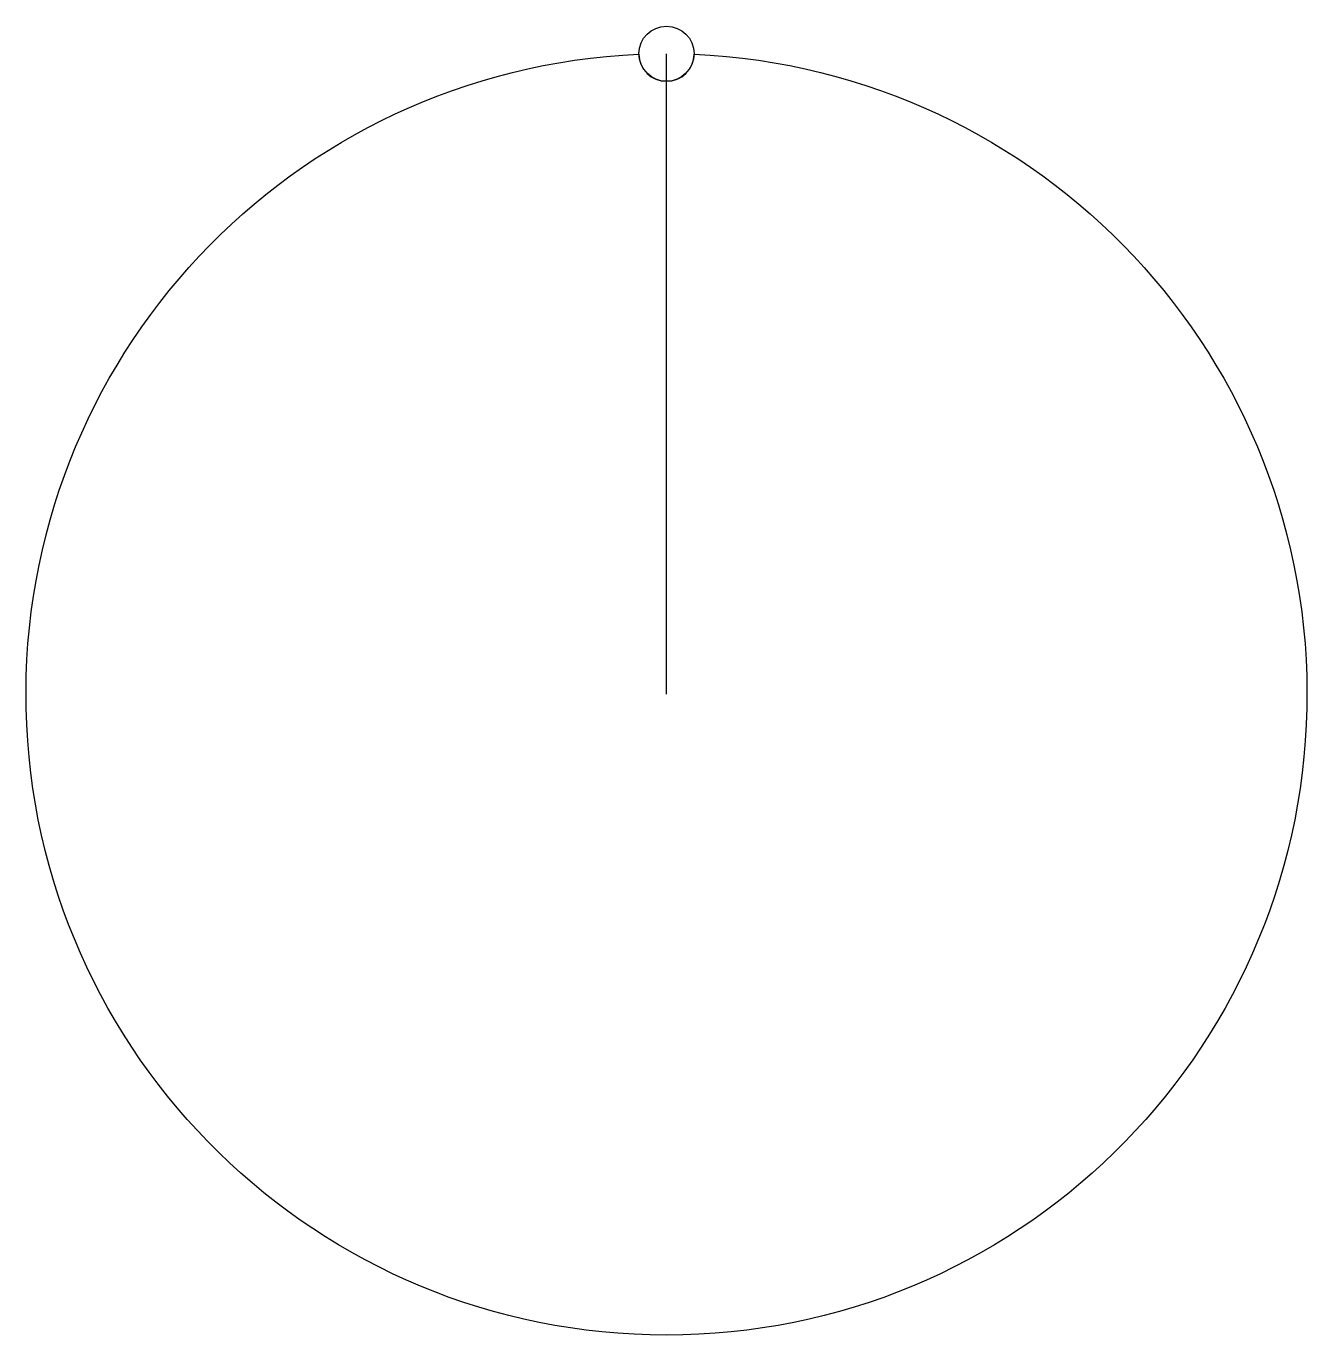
# Model space of a CAD drawing. Header units: millimetres. Extents: x -23.2 to 23.2, y -23.2 to 24.2.
import ezdxf

# ---------------------------------------------------------------- set-up
doc = ezdxf.new("R2010")
doc.units = ezdxf.units.MM
doc.layers.get('0').update_dxf_attribs({"linetype": 'CONTINUOUS'})

msp = doc.modelspace()

# ---------------------------------------------------------------- linework, layer by layer
msp.add_line((0, 0), (0, 23.25))
msp.add_lwpolyline([(1, 23.228, -46.489246), (-1, 23.228, 0.978721)], format="xyb", close=True)
msp.add_circle((0, 23.25), 1)

doc.saveas('drawing.dxf')
